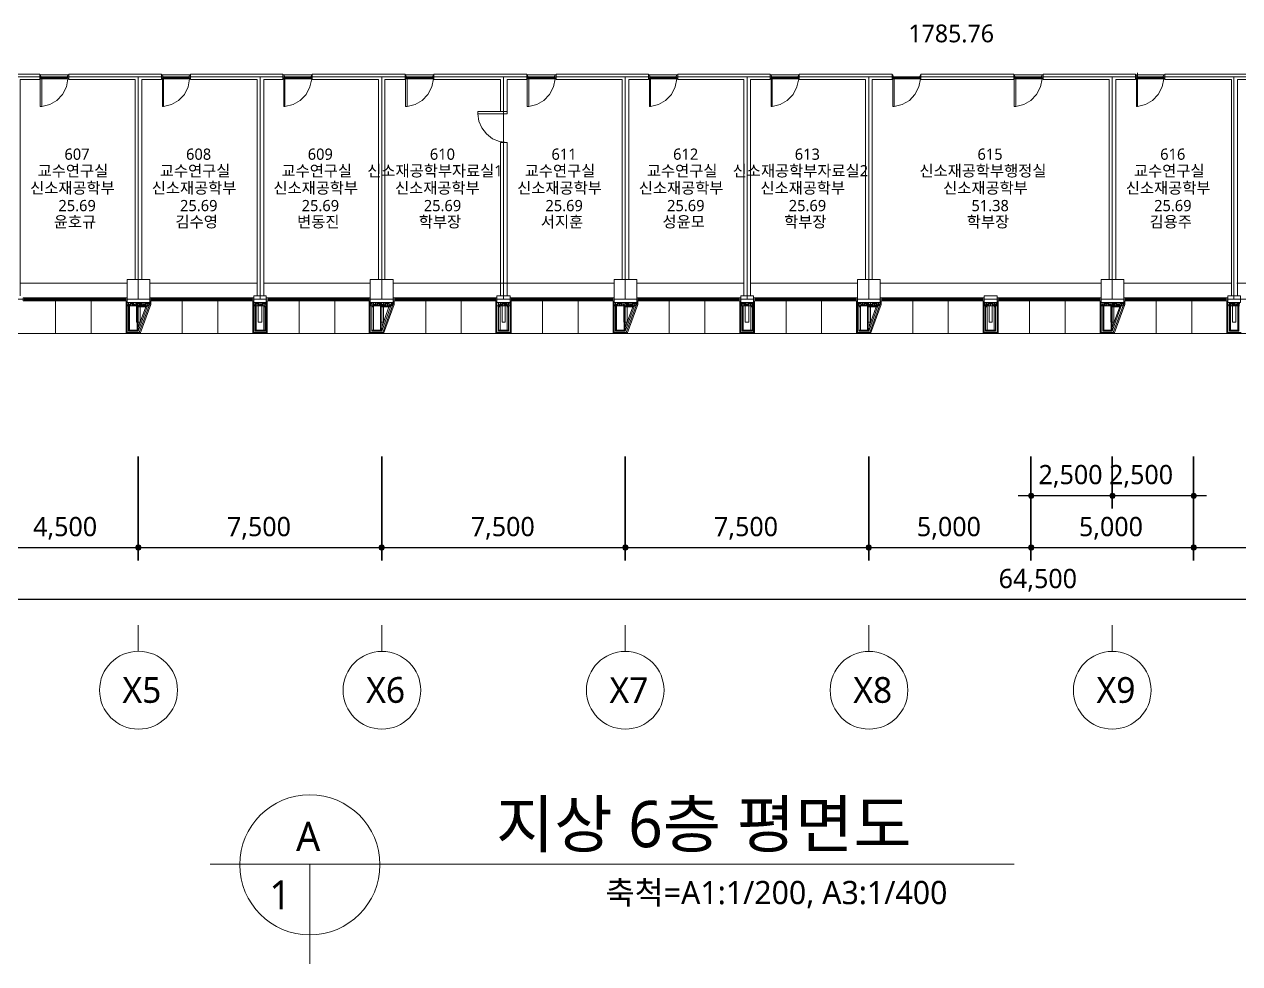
# Model space of a CAD drawing. Header units: millimetres. Extents: x -4005 to 126991, y -1911 to 106703.
# Drawn here: x 45690 to 83122, y -1 to 28946 of the extents above; entities that cross this region are included whole.
import ezdxf

# ---------------------------------------------------------------- set-up
doc = ezdxf.new("R2010")
doc.units = ezdxf.units.MM
for name, color, linetype in [('PDF_문자', 7, 'Continuous'), ('PDF_솔리드 채우기', 7, 'Continuous'), ('PDF_형상', 7, 'Continuous')]:
    doc.layers.add(name, color=color, linetype=linetype)
doc.styles.add('PDF 맑은 고딕', font='malgun.ttf')

msp = doc.modelspace()

# ---------------------------------------------------------------- linework, layer by layer
at = {"layer": 'PDF_솔리드 채우기', "transparency": 33554559}
for points in [[(76632, 14486), (76601, 14424), (76694, 14424)], [(76601, 14424), (76632, 14346), (76694, 14424)], [(76694, 14517), (76632, 14486), (76694, 14424)], [(76632, 14346), (76694, 14315), (76694, 14424)], [(76772, 14486), (76694, 14517), (76694, 14424)], [(76803, 14424), (76772, 14486), (76694, 14424)], [(76694, 14315), (76772, 14346), (76694, 14424)], [(76772, 14346), (76803, 14424), (76694, 14424)], [(79135, 14486), (79104, 14424), (79197, 14424)], [(79135, 14486), (79104, 14424), (79197, 14424)], [(79104, 14424), (79135, 14346), (79197, 14424)], [(79104, 14424), (79135, 14346), (79197, 14424)], [(79197, 14517), (79135, 14486), (79197, 14424)], [(79197, 14517), (79135, 14486), (79197, 14424)], [(79135, 14346), (79197, 14315), (79197, 14424)], [(79135, 14346), (79197, 14315), (79197, 14424)], [(79275, 14486), (79197, 14517), (79197, 14424)], [(79275, 14486), (79197, 14517), (79197, 14424)], [(79306, 14424), (79275, 14486), (79197, 14424)], [(79306, 14424), (79275, 14486), (79197, 14424)], [(79197, 14315), (79275, 14346), (79197, 14424)], [(79275, 14346), (79306, 14424), (79197, 14424)], [(79197, 14315), (79275, 14346), (79197, 14424)], [(79275, 14346), (79306, 14424), (79197, 14424)], [(81637, 14486), (81606, 14424), (81700, 14424)], [(81606, 14424), (81637, 14346), (81700, 14424)], [(81700, 14517), (81637, 14486), (81700, 14424)], [(81637, 14346), (81700, 14315), (81700, 14424)], [(81777, 14486), (81700, 14517), (81700, 14424)], [(81808, 14424), (81777, 14486), (81700, 14424)], [(81700, 14315), (81777, 14346), (81700, 14424)], [(81777, 14346), (81808, 14424), (81700, 14424)], [(49134, 12901), (49102, 12823), (49196, 12823)], [(49134, 12901), (49102, 12823), (49196, 12823)], [(49102, 12823), (49134, 12745), (49196, 12823)], [(49102, 12823), (49134, 12745), (49196, 12823)], [(49196, 12916), (49134, 12901), (49196, 12823)], [(49196, 12916), (49134, 12901), (49196, 12823)], [(49134, 12745), (49196, 12730), (49196, 12823)], [(49134, 12745), (49196, 12730), (49196, 12823)], [(49273, 12901), (49196, 12916), (49196, 12823)], [(49273, 12901), (49196, 12916), (49196, 12823)], [(49305, 12823), (49273, 12901), (49196, 12823)], [(49305, 12823), (49273, 12901), (49196, 12823)], [(49196, 12730), (49273, 12745), (49196, 12823)], [(49273, 12745), (49305, 12823), (49196, 12823)], [(49196, 12730), (49273, 12745), (49196, 12823)], [(49273, 12745), (49305, 12823), (49196, 12823)], [(56626, 12901), (56595, 12823), (56704, 12823)], [(56626, 12901), (56595, 12823), (56704, 12823)], [(56595, 12823), (56626, 12745), (56704, 12823)], [(56595, 12823), (56626, 12745), (56704, 12823)], [(56704, 12916), (56626, 12901), (56704, 12823)], [(56704, 12916), (56626, 12901), (56704, 12823)], [(56626, 12745), (56704, 12730), (56704, 12823)], [(56626, 12745), (56704, 12730), (56704, 12823)], [(56766, 12901), (56704, 12916), (56704, 12823)], [(56766, 12901), (56704, 12916), (56704, 12823)], [(56797, 12823), (56766, 12901), (56704, 12823)], [(56797, 12823), (56766, 12901), (56704, 12823)], [(56704, 12730), (56766, 12745), (56704, 12823)], [(56766, 12745), (56797, 12823), (56704, 12823)], [(56704, 12730), (56766, 12745), (56704, 12823)], [(56766, 12745), (56797, 12823), (56704, 12823)], [(64134, 12901), (64103, 12823), (64196, 12823)], [(64134, 12901), (64103, 12823), (64196, 12823)], [(64103, 12823), (64134, 12745), (64196, 12823)], [(64103, 12823), (64134, 12745), (64196, 12823)], [(64196, 12916), (64134, 12901), (64196, 12823)], [(64196, 12916), (64134, 12901), (64196, 12823)], [(64134, 12745), (64196, 12730), (64196, 12823)], [(64134, 12745), (64196, 12730), (64196, 12823)], [(64274, 12901), (64196, 12916), (64196, 12823)], [(64274, 12901), (64196, 12916), (64196, 12823)], [(64305, 12823), (64274, 12901), (64196, 12823)], [(64305, 12823), (64274, 12901), (64196, 12823)], [(64196, 12730), (64274, 12745), (64196, 12823)], [(64274, 12745), (64305, 12823), (64196, 12823)], [(64196, 12730), (64274, 12745), (64196, 12823)], [(64274, 12745), (64305, 12823), (64196, 12823)], [(71627, 12901), (71596, 12823), (71704, 12823)], [(71627, 12901), (71596, 12823), (71704, 12823)], [(71596, 12823), (71627, 12745), (71704, 12823)], [(71596, 12823), (71627, 12745), (71704, 12823)], [(71704, 12916), (71627, 12901), (71704, 12823)], [(71704, 12916), (71627, 12901), (71704, 12823)], [(71627, 12745), (71704, 12730), (71704, 12823)], [(71627, 12745), (71704, 12730), (71704, 12823)], [(71767, 12901), (71704, 12916), (71704, 12823)], [(71767, 12901), (71704, 12916), (71704, 12823)], [(71798, 12823), (71767, 12901), (71704, 12823)], [(71798, 12823), (71767, 12901), (71704, 12823)], [(71704, 12730), (71767, 12745), (71704, 12823)], [(71767, 12745), (71798, 12823), (71704, 12823)], [(71704, 12730), (71767, 12745), (71704, 12823)], [(71767, 12745), (71798, 12823), (71704, 12823)], [(76632, 12901), (76601, 12823), (76694, 12823)], [(76632, 12901), (76601, 12823), (76694, 12823)], [(76601, 12823), (76632, 12745), (76694, 12823)], [(76601, 12823), (76632, 12745), (76694, 12823)], [(76694, 12916), (76632, 12901), (76694, 12823)], [(76694, 12916), (76632, 12901), (76694, 12823)], [(76632, 12745), (76694, 12730), (76694, 12823)], [(76632, 12745), (76694, 12730), (76694, 12823)], [(76772, 12901), (76694, 12916), (76694, 12823)], [(76772, 12901), (76694, 12916), (76694, 12823)], [(76803, 12823), (76772, 12901), (76694, 12823)], [(76803, 12823), (76772, 12901), (76694, 12823)], [(76694, 12730), (76772, 12745), (76694, 12823)], [(76772, 12745), (76803, 12823), (76694, 12823)], [(76694, 12730), (76772, 12745), (76694, 12823)], [(76772, 12745), (76803, 12823), (76694, 12823)], [(81637, 12901), (81606, 12823), (81700, 12823)], [(81637, 12901), (81606, 12823), (81700, 12823)], [(81606, 12823), (81637, 12745), (81700, 12823)], [(81606, 12823), (81637, 12745), (81700, 12823)], [(81700, 12916), (81637, 12901), (81700, 12823)], [(81700, 12916), (81637, 12901), (81700, 12823)], [(81637, 12745), (81700, 12730), (81700, 12823)], [(81637, 12745), (81700, 12730), (81700, 12823)], [(81777, 12901), (81700, 12916), (81700, 12823)], [(81777, 12901), (81700, 12916), (81700, 12823)], [(81808, 12823), (81777, 12901), (81700, 12823)], [(81808, 12823), (81777, 12901), (81700, 12823)], [(81700, 12730), (81777, 12745), (81700, 12823)], [(81777, 12745), (81808, 12823), (81700, 12823)], [(81700, 12730), (81777, 12745), (81700, 12823)], [(81777, 12745), (81808, 12823), (81700, 12823)]]:
    msp.add_solid(points, dxfattribs=at)
at = {"layer": 'PDF_형상', "lineweight": 5}
for points in [[(45558, 20580), (45558, 27248), (46164, 27248), (46164, 27404), (45558, 27404), (43304, 27404), (43304, 27248), (45356, 27248), (45356, 20580)], [(45449, 27326), (49196, 27326), (52958, 27326), (56704, 27326), (60450, 27326), (64196, 27326), (67958, 27326), (71704, 27326), (79197, 27326), (82943, 27326), (86705, 27326)], [(46164, 27279), (46164, 27264), (46180, 27264), (46180, 27295), (46196, 27295), (46196, 27342), (46180, 27388), (46164, 27388), (46164, 27373)], [(47066, 27279), (47066, 27264), (47035, 27264), (47035, 27295), (47019, 27295), (47019, 27342), (47035, 27388), (47066, 27388), (47066, 27373)], [(49102, 21077), (49102, 27248), (47066, 27248), (47066, 27404), (49911, 27404), (49911, 27248), (49305, 27248), (49305, 21077)], [(49911, 27279), (49911, 27264), (49942, 27264), (49942, 27295), (49957, 27295), (49957, 27342), (49942, 27388), (49911, 27388), (49911, 27373)], [(50812, 27279), (50812, 27264), (50781, 27264), (50781, 27295), (50766, 27295), (50766, 27342), (50781, 27388), (50812, 27388), (50812, 27373)], [(52864, 20580), (52864, 27248), (50812, 27248), (50812, 27404), (53657, 27404), (53657, 27248), (53066, 27248), (53066, 20580)], [(53657, 27279), (53657, 27264), (53688, 27264), (53688, 27295), (53704, 27295), (53704, 27342), (53688, 27388), (53657, 27388), (53657, 27373)], [(54559, 27279), (54559, 27264), (54543, 27264), (54543, 27295), (54528, 27295), (54528, 27342), (54543, 27388), (54559, 27388), (54559, 27373)], [(56797, 21077), (56797, 27248), (57419, 27248), (57419, 27404), (54559, 27404), (54559, 27248), (56595, 27248), (56595, 21077)], [(57419, 27279), (57419, 27264), (57434, 27264), (57434, 27295), (57450, 27295), (57450, 27342), (57434, 27388), (57419, 27388), (57419, 27373)], [(58305, 27279), (58305, 27264), (58289, 27264), (58289, 27295), (58274, 27295), (58274, 27342), (58289, 27388), (58305, 27388), (58305, 27373)], [(61165, 27279), (61165, 27264), (61181, 27264), (61181, 27295), (61196, 27295), (61196, 27342), (61181, 27388), (61165, 27388), (61165, 27373)], [(62067, 27279), (62067, 27264), (62036, 27264), (62036, 27295), (62020, 27295), (62020, 27342), (62036, 27388), (62067, 27388), (62067, 27373)], [(64103, 21077), (64103, 27248), (62067, 27248), (62067, 27404), (64911, 27404), (64911, 27248), (64305, 27248), (64305, 21077)], [(64911, 27279), (64911, 27264), (64942, 27264), (64942, 27295), (64958, 27295), (64958, 27342), (64942, 27388), (64911, 27388), (64911, 27373)], [(65813, 27279), (65813, 27264), (65782, 27264), (65782, 27295), (65766, 27295), (65766, 27342), (65782, 27388), (65813, 27388), (65813, 27373)], [(68051, 20580), (68051, 27248), (68658, 27248), (68658, 27404), (68067, 27404), (65813, 27404), (65813, 27248), (67849, 27248), (67849, 20580)], [(68658, 27279), (68658, 27264), (68689, 27264), (68689, 27295), (68704, 27295), (68704, 27342), (68689, 27388), (68658, 27388), (68658, 27373)], [(69559, 27279), (69559, 27264), (69544, 27264), (69544, 27295), (69528, 27295), (69528, 27342), (69544, 27388), (69559, 27388), (69559, 27373)], [(71596, 21077), (71596, 27248), (69559, 27248), (69559, 27404), (72419, 27404), (72419, 27248), (71798, 27248), (71798, 21077)], [(72419, 27279), (72419, 27264), (72435, 27264), (72435, 27295), (72451, 27295), (72451, 27342), (72435, 27388), (72419, 27388), (72419, 27373)], [(73305, 27279), (73305, 27264), (73290, 27264), (73290, 27295), (73274, 27295), (73274, 27342), (73290, 27388), (73305, 27388), (73305, 27373)], [(76166, 27279), (76166, 27264), (76181, 27264), (76181, 27295), (76197, 27295), (76197, 27342), (76181, 27388), (76166, 27388), (76166, 27373)], [(77067, 27279), (77067, 27264), (77036, 27264), (77036, 27295), (77021, 27295), (77021, 27342), (77036, 27388), (77067, 27388), (77067, 27373)], [(79306, 21077), (79306, 27248), (79912, 27248), (79912, 27404), (77067, 27404), (77067, 27248), (79104, 27248), (79104, 21077)], [(79912, 27279), (79912, 27264), (79943, 27264), (79943, 27295), (79959, 27295), (79959, 27342), (79943, 27388), (79912, 27388), (79912, 27373)], [(79974, 27264), (79974, 27450)], [(80814, 27279), (80814, 27264), (80782, 27264), (80782, 27295), (80767, 27295), (80767, 27342), (80782, 27388), (80814, 27388), (80814, 27373)], [(82865, 20580), (82865, 27248), (80814, 27248), (80814, 27404), (83658, 27404), (83658, 27248), (83052, 27248), (83052, 20580)], [(47004, 27295), (46196, 27295)], [(46211, 27264), (47019, 27264)], [(46227, 26409), (46475, 26471), (46693, 26595), (46864, 26782), (46988, 27015), (47035, 27264)], [(50766, 27295), (49942, 27295)], [(49957, 27264), (50781, 27264), (50735, 27015), (50626, 26782), (50439, 26595), (50222, 26471), (49973, 26409)], [(54512, 27295), (53688, 27295)], [(53719, 27264), (54528, 27264)], [(53719, 26409), (53968, 26471), (54186, 26595), (54372, 26782), (54481, 27015), (54543, 27264)], [(58258, 27295), (57434, 27295)], [(57465, 27264), (58274, 27264)], [(57481, 26409), (57730, 26471), (57947, 26595), (58118, 26782), (58243, 27015), (58289, 27264)], [(62004, 27295), (61196, 27295)], [(61212, 27264), (62020, 27264)], [(61227, 26409), (61476, 26471), (61694, 26595), (61865, 26782), (61989, 27015), (62036, 27264)], [(65766, 27295), (64942, 27295)], [(64958, 27264), (65782, 27264), (65735, 27015), (65626, 26782), (65440, 26595), (65222, 26471), (64974, 26409)], [(69513, 27295), (68689, 27295)], [(68720, 27264), (69528, 27264)], [(68720, 26409), (68969, 26471), (69186, 26595), (69373, 26782), (69481, 27015), (69544, 27264)], [(73259, 27295), (72435, 27295)], [(72466, 27264), (73274, 27264)], [(72482, 26409), (72730, 26471), (72948, 26595), (73119, 26782), (73243, 27015), (73290, 27264)], [(77005, 27295), (76197, 27295)], [(76212, 27264), (77021, 27264)], [(76228, 26409), (76477, 26471), (76694, 26595), (76865, 26782), (76990, 27015), (77036, 27264)], [(80767, 27295), (79943, 27295)], [(79959, 27264), (80782, 27264), (80736, 27015), (80611, 26782), (80440, 26595), (80223, 26471), (79974, 26409)], [(59657, 26191), (59688, 25958), (59782, 25756), (59922, 25570), (60108, 25414), (60326, 25336), (60559, 25305)], [(60559, 20580), (60559, 25305), (60357, 25305), (60357, 20580)], [(45558, 20968), (48854, 20968)], [(49553, 20968), (52864, 20968)], [(53066, 20968), (56346, 20968)], [(57046, 20968), (63854, 20968)], [(67849, 20968), (64554, 20968)], [(71347, 20968), (68051, 20968)], [(78855, 20968), (72046, 20968)], [(82850, 20968), (79554, 20968)], [(86347, 20968), (83036, 20968)], [(86705, 20471), (82943, 20471), (79197, 20471), (71704, 20471), (67958, 20471), (64196, 20471), (60450, 20471), (56704, 20471), (52958, 20471), (49196, 20471), (45449, 20471)], [(45652, 20518), (48854, 20518)], [(45652, 20424), (48854, 20424)], [(45698, 20486), (48807, 20486)], [(45698, 20455), (48807, 20455)], [(46646, 20424), (46646, 19414)], [(47750, 20424), (47750, 19414)], [(49444, 20269), (49429, 20284), (49429, 20300), (49444, 20347), (49444, 20362), (49429, 20378), (49413, 20378), (49413, 20362), (49413, 20347), (49413, 20300), (49413, 20284), (49398, 20269), (49382, 20284), (49382, 20300), (49398, 20347), (49398, 20362), (49382, 20378), (49367, 20378), (49351, 20362), (49351, 20347), (49351, 20362), (49336, 20378), (49320, 20378), (49305, 20362), (49305, 20347), (49320, 20300), (49320, 20284), (49305, 20269), (49289, 20284), (49289, 20300), (49289, 20347), (49289, 20362), (49289, 20378), (49273, 20378), (49258, 20362), (49258, 20347), (49273, 20300), (49273, 20284), (49258, 20269), (49242, 20284), (49227, 20300), (49211, 20284), (49196, 20269), (49180, 20284), (49180, 20300), (49196, 20347), (49196, 20362), (49180, 20378), (49165, 20378), (49165, 20362), (49165, 20347), (49165, 20300), (49165, 20284), (49149, 20269), (49134, 20284), (49134, 20300), (49149, 20347), (49149, 20362), (49134, 20378), (49118, 20378), (49102, 20362), (49102, 20347), (49118, 20300), (49118, 20284), (49102, 20269), (49087, 20284), (49087, 20300), (49102, 20347), (49102, 20362), (49087, 20378), (49071, 20378), (49056, 20362), (49056, 20347), (49071, 20300), (49071, 20284), (49056, 20269), (49040, 20284), (49040, 20300), (49040, 20347), (49040, 20362), (49040, 20378), (49025, 20378), (49009, 20362), (49009, 20347), (49025, 20300), (49025, 20284), (48994, 20269), (48978, 20284), (48978, 20300), (48994, 20347), (48994, 20362), (48978, 20378), (48963, 20378), (48963, 20362), (48963, 20347), (48963, 20300), (48963, 20284), (48947, 20269), (48931, 20284), (48931, 20300), (48947, 20347), (48947, 20362), (48931, 20378), (48916, 20378), (48900, 20362), (48900, 20347), (48916, 20300), (48916, 20284), (48900, 20269), (48885, 20284), (48885, 20300), (48900, 20347), (48900, 20362), (48885, 20378), (48869, 20378), (48854, 20362), (48854, 20347), (48869, 20300), (48869, 20284), (48854, 20269), (49538, 20269)], [(48900, 19523), (48900, 20238), (48931, 20269)], [(49429, 20238), (49165, 19523), (48931, 19523), (48931, 20238)], [(49258, 19771), (49258, 20378), (49258, 19771), (49149, 19771), (49149, 20378), (49149, 19771)], [(49429, 20269), (49475, 20238), (49196, 19492), (49165, 19523), (49165, 20269), (49196, 20238), (49444, 20238)], [(49538, 20284), (49538, 20300), (49538, 20347), (49538, 20362), (49538, 20378), (49522, 20378), (49507, 20362), (49507, 20347), (49522, 20300), (49522, 20284), (49507, 20269), (49491, 20284), (49475, 20300), (49475, 20284), (49444, 20269), (49196, 20269), (49196, 19523)], [(49553, 20518), (52755, 20518)], [(49553, 20424), (52755, 20424)], [(49584, 20315), (49553, 20331), (49584, 20331), (49584, 20409), (49553, 20409), (49553, 20331)], [(49600, 20486), (52709, 20486)], [(49600, 20455), (52709, 20455)], [(50548, 20424), (50548, 19414)], [(51652, 20424), (51652, 19414)], [(52755, 20269), (53144, 20269)], [(53128, 20284), (53113, 20269), (53097, 20269), (53082, 20284), (53082, 20300), (53097, 20347), (53097, 20362), (53082, 20378), (53066, 20362), (53066, 20347), (53082, 20300), (53082, 20284), (53066, 20269), (53051, 20269), (53035, 20284), (53035, 20300), (53051, 20347), (53051, 20362), (53035, 20378), (53020, 20362), (53020, 20347), (53020, 20300), (53020, 20284), (53020, 20269), (53004, 20269), (52989, 20284), (52989, 20300), (53004, 20347), (53004, 20362), (52989, 20378), (52958, 20362), (52958, 20347), (52942, 20362), (52926, 20378), (52911, 20362), (52911, 20347), (52926, 20300), (52926, 20284), (52911, 20269), (52895, 20269), (52895, 20284), (52880, 20300), (52895, 20347), (52895, 20362), (52880, 20378), (52864, 20362), (52864, 20347), (52880, 20300), (52880, 20284), (52864, 20269), (52849, 20269), (52833, 20284), (52833, 20300), (52849, 20347), (52849, 20362), (52833, 20378), (52818, 20362), (52818, 20347), (52818, 20300), (52818, 20284), (52818, 20269), (52802, 20269), (52787, 20284), (52787, 20300), (52802, 20347), (52802, 20362), (52787, 20378)], [(52833, 20238), (52833, 20269), (52802, 20269), (52802, 20238), (52833, 20238), (52833, 19523), (53066, 19523), (53066, 20238)], [(52802, 19523), (52802, 20238), (52833, 20269)], [(52895, 20378), (52895, 19771), (53004, 19771), (53004, 20378)], [(53113, 19523), (53113, 20238), (53066, 20269)], [(53128, 20315), (53113, 20347), (53113, 20362), (53128, 20378)], [(53144, 20518), (56346, 20518)], [(53144, 20424), (56346, 20424)], [(53206, 20486), (56300, 20486)], [(53206, 20455), (56300, 20455)], [(54154, 20424), (54154, 19414)], [(55258, 20424), (55258, 19414)], [(57030, 20284), (57030, 20300), (57046, 20347), (57046, 20362), (57030, 20378), (57015, 20378), (57015, 20362), (57015, 20347), (57015, 20300), (57015, 20284), (56999, 20269), (56984, 20284), (56984, 20300), (56999, 20347), (56999, 20362), (56984, 20378), (56968, 20378), (56952, 20362), (56952, 20347), (56968, 20300), (56968, 20284), (56952, 20269), (56937, 20284), (56937, 20300), (56952, 20347), (56937, 20362), (56937, 20378), (56921, 20378), (56906, 20362), (56906, 20347), (56921, 20300), (56921, 20284), (56906, 20269), (56890, 20284), (56875, 20300), (56875, 20284), (56844, 20269), (56828, 20284), (56828, 20300), (56844, 20347), (56844, 20362), (56828, 20378), (56813, 20378), (56813, 20362), (56813, 20347), (56813, 20300), (56813, 20284), (56797, 20269), (56781, 20284), (56781, 20300), (56797, 20347), (56797, 20362), (56781, 20378), (56766, 20378), (56750, 20362), (56750, 20347), (56766, 20300), (56766, 20284), (56750, 20269), (56735, 20284), (56735, 20300), (56750, 20347), (56750, 20362), (56735, 20378), (56719, 20378), (56704, 20362), (56704, 20347), (56719, 20300), (56719, 20284), (56704, 20269), (56688, 20284), (56688, 20300), (56688, 20347), (56688, 20362), (56688, 20378), (56673, 20378), (56657, 20362), (56657, 20347), (56673, 20300), (56673, 20284), (56657, 20269), (56642, 20284), (56626, 20300), (56642, 20347), (56642, 20362), (56626, 20378), (56611, 20362), (56611, 20347), (56626, 20300), (56611, 20284), (56595, 20269), (56579, 20284), (56579, 20300), (56595, 20347), (56595, 20362), (56579, 20378), (56564, 20378), (56564, 20362), (56564, 20347), (56564, 20300), (56564, 20284), (56548, 20269), (56533, 20284), (56533, 20300), (56548, 20347), (56548, 20362), (56533, 20378), (56517, 20378), (56502, 20362), (56502, 20347), (56517, 20300), (56517, 20284), (56502, 20269), (56486, 20284), (56486, 20300), (56502, 20347), (56502, 20362), (56486, 20378), (56471, 20378), (56455, 20362), (56455, 20347), (56471, 20300), (56471, 20284), (56455, 20269), (56440, 20284), (56440, 20300), (56440, 20347), (56440, 20362), (56440, 20378), (56424, 20378), (56408, 20362), (56408, 20347), (56424, 20300), (56424, 20284), (56408, 20269), (56377, 20284), (56377, 20300), (56393, 20347), (56393, 20362), (56377, 20378), (56362, 20378), (56362, 20362), (56362, 20347), (56377, 20300), (56362, 20284), (56346, 20269), (57030, 20269)], [(56393, 19523), (56393, 20238), (56440, 20269)], [(56921, 20269), (56968, 20238), (56704, 19492), (56657, 19523), (56440, 19523), (56440, 20238)], [(56657, 19771), (56657, 20378), (56657, 19771), (56750, 19771)], [(56937, 20238), (56704, 20238), (56657, 20269), (56657, 19523)], [(56921, 20238), (56673, 19523)], [(56937, 20269), (56704, 20269), (56704, 19523)], [(56750, 19771), (56750, 20378), (56750, 19771)], [(57046, 20518), (60248, 20518)], [(57046, 20424), (60248, 20424)], [(57077, 20315), (57046, 20331), (57046, 20409), (57077, 20409), (57077, 20331), (57046, 20331)], [(57108, 20486), (60201, 20486)], [(57108, 20455), (60201, 20455)], [(58056, 20424), (58056, 19414)], [(59144, 20424), (59144, 19414)], [(60248, 20269), (60652, 20269)], [(60279, 20378), (60295, 20362), (60295, 20347), (60295, 20300), (60295, 20284), (60295, 20269), (60310, 20269), (60326, 20284), (60326, 20300), (60310, 20347), (60310, 20362), (60326, 20378), (60341, 20362), (60357, 20347), (60341, 20300), (60341, 20284), (60341, 20269), (60357, 20269), (60372, 20284), (60372, 20300), (60357, 20347), (60372, 20362), (60388, 20378), (60403, 20362), (60403, 20347), (60388, 20300), (60388, 20284), (60403, 20269), (60419, 20269), (60419, 20284), (60419, 20300), (60419, 20347), (60419, 20362), (60434, 20378), (60450, 20362), (60450, 20347), (60434, 20300), (60434, 20284), (60450, 20269), (60466, 20269), (60481, 20284), (60481, 20300), (60466, 20347), (60466, 20362), (60481, 20378), (60497, 20362), (60497, 20347), (60481, 20300), (60481, 20284), (60497, 20269), (60512, 20269), (60528, 20284), (60528, 20300), (60512, 20347), (60512, 20362), (60528, 20378), (60543, 20362), (60543, 20347), (60543, 20300), (60543, 20284), (60543, 20269), (60559, 20269), (60574, 20284), (60574, 20300), (60559, 20347), (60559, 20362), (60574, 20378), (60590, 20362), (60605, 20347), (60590, 20300), (60590, 20284), (60590, 20269), (60605, 20269), (60621, 20284)], [(60295, 19523), (60295, 20238), (60341, 20238), (60341, 20269), (60295, 20269), (60295, 20238), (60341, 20269)], [(60559, 20238), (60559, 19523), (60341, 19523), (60341, 20238)], [(60403, 20378), (60403, 19771), (60497, 19771), (60497, 20378)], [(60605, 19523), (60605, 20238), (60559, 20269)], [(60621, 20315), (60605, 20347), (60621, 20362), (60637, 20378)], [(60652, 20518), (63854, 20518)], [(60652, 20424), (63854, 20424)], [(60699, 20486), (63808, 20486)], [(60699, 20455), (63808, 20455)], [(61647, 20424), (61647, 19414)], [(62751, 20424), (62751, 19414)], [(64538, 20269), (63854, 20269), (63870, 20284), (63870, 20300), (63854, 20347), (63854, 20362), (63870, 20378), (63885, 20378), (63901, 20362), (63901, 20347), (63885, 20300), (63885, 20284), (63901, 20269), (63932, 20269), (63932, 20238), (63901, 20238), (63932, 20269)], [(64165, 19492), (63932, 19492), (63901, 19492), (63901, 19523), (63901, 20238), (63901, 20269), (63916, 20284), (63916, 20300), (63901, 20347), (63901, 20362), (63916, 20378), (63932, 20378), (63948, 20362), (63948, 20347), (63932, 20300), (63932, 20284), (63948, 20269), (63963, 20284), (63963, 20300), (63963, 20347), (63963, 20362), (63963, 20378), (63979, 20378), (63994, 20362), (63994, 20347), (63979, 20300), (63979, 20284), (63994, 20269), (64010, 20284), (64025, 20300), (64041, 20284), (64056, 20269), (64072, 20284), (64072, 20300), (64056, 20347), (64056, 20362), (64072, 20378), (64087, 20378), (64087, 20362), (64087, 20347), (64087, 20300), (64087, 20284), (64103, 20269), (64119, 20284), (64119, 20300), (64103, 20347), (64103, 20362), (64119, 20378), (64134, 20378), (64150, 20362), (64150, 20347), (64134, 20300), (64134, 20284), (64150, 20269), (64165, 20284), (64165, 20300), (64150, 20347), (64165, 20362), (64165, 20378), (64181, 20378), (64196, 20362), (64196, 20347), (64181, 20300), (64181, 20284), (64196, 20269), (64445, 20269)], [(64429, 20238), (64165, 19523), (63932, 19523), (63932, 20238)], [(64150, 19771), (64150, 20378), (64150, 19771), (64258, 19771)], [(64445, 20238), (64196, 20238), (64165, 20269), (64165, 19523), (64196, 19492), (64476, 20238), (64429, 20269)], [(64538, 20284), (64538, 20300), (64538, 20347), (64538, 20362), (64538, 20378), (64523, 20378), (64507, 20362), (64507, 20347), (64523, 20300), (64523, 20284), (64507, 20269), (64492, 20284), (64476, 20300), (64461, 20284), (64445, 20269), (64429, 20284), (64429, 20300), (64445, 20347), (64445, 20362), (64429, 20378), (64414, 20378), (64414, 20362), (64414, 20347), (64414, 20300), (64414, 20284), (64398, 20269), (64383, 20284), (64383, 20300), (64398, 20347), (64398, 20362), (64383, 20378), (64367, 20378), (64352, 20362), (64352, 20347), (64352, 20362), (64336, 20378), (64321, 20378), (64305, 20362), (64305, 20347), (64321, 20300), (64321, 20284), (64305, 20269), (64290, 20284), (64290, 20300), (64290, 20347), (64290, 20362), (64290, 20378), (64274, 20378), (64258, 20362), (64258, 20347), (64274, 20300), (64274, 20284), (64258, 20269), (64227, 20284), (64227, 20300), (64212, 20284), (64196, 20269), (64196, 19523)], [(64258, 20378), (64258, 19771), (64258, 20378)], [(64554, 20518), (67756, 20518)], [(64554, 20424), (67756, 20424)], [(64554, 20331), (64554, 20409), (64585, 20409), (64585, 20331), (64554, 20331), (64585, 20315)], [(64600, 20486), (67694, 20486)], [(64600, 20455), (67694, 20455)], [(65549, 20424), (65549, 19414)], [(66652, 20424), (66652, 19414)], [(67896, 20378), (67880, 20362), (67880, 20347), (67896, 20300), (67896, 20284), (67880, 20269), (67865, 20269), (67865, 20284), (67865, 20300), (67865, 20347), (67865, 20362), (67849, 20378), (67834, 20362), (67834, 20347), (67849, 20300), (67849, 20284), (67834, 20269), (67818, 20269), (67803, 20284), (67803, 20300), (67818, 20347), (67818, 20362), (67803, 20378), (67787, 20362), (67787, 20347), (67787, 20300), (67787, 20284), (67787, 20269), (67772, 20269), (67756, 20284), (67756, 20300), (67772, 20347), (67772, 20362), (67756, 20378), (67756, 20580), (68145, 20580), (68145, 20378), (67756, 20378)], [(67756, 20269), (68145, 20269)], [(67803, 19523), (67803, 20238), (67834, 20269)], [(68067, 20238), (68067, 19523), (67834, 19523), (67834, 20238)], [(68145, 20378), (68129, 20362), (68129, 20347), (68145, 20300), (68145, 20284), (68129, 20269), (68114, 20269), (68114, 20284), (68114, 20300), (68114, 20347), (68114, 20362), (68098, 20378), (68082, 20362), (68082, 20347), (68098, 20300), (68098, 20284), (68082, 20269), (68067, 20269), (68051, 20284), (68051, 20300), (68067, 20347), (68067, 20362), (68051, 20378), (68036, 20362), (68036, 20347), (68051, 20300), (68051, 20284), (68036, 20269), (68020, 20269), (68005, 20284), (68005, 20300), (68020, 20347), (68020, 20362), (68005, 20378), (67989, 20362), (67989, 20347), (67989, 20300), (67989, 20284), (67989, 20269), (67974, 20269), (67958, 20284), (67958, 20300), (67974, 20347), (67974, 20362), (67958, 20378), (67927, 20362), (67927, 20347), (67911, 20300), (67911, 20284), (67911, 20269), (67927, 20269), (67943, 20284), (67943, 20300), (67927, 20347), (67911, 20362), (67896, 20378), (67896, 19771), (68005, 19771), (68005, 20378)], [(68114, 19523), (68114, 20238), (68067, 20269)], [(68145, 20518), (71347, 20518)], [(68145, 20424), (71347, 20424)], [(68207, 20486), (71300, 20486)], [(68207, 20455), (71300, 20455)], [(69155, 20424), (69155, 19414)], [(70243, 20424), (70243, 19414)], [(72031, 20284), (72031, 20300), (72046, 20347), (72046, 20362), (72031, 20378), (72015, 20378), (72015, 20362), (72000, 20347), (72015, 20300), (72015, 20284), (72000, 20269), (71984, 20284), (71984, 20300), (72000, 20347), (72000, 20362), (71984, 20378), (71969, 20378), (71953, 20362), (71953, 20347), (71969, 20300), (71969, 20284), (71953, 20269), (71938, 20284), (71938, 20300), (71938, 20347), (71938, 20362), (71938, 20378), (71922, 20378), (71906, 20362), (71906, 20347), (71922, 20300), (71922, 20284), (71906, 20269), (71891, 20284), (71875, 20300), (71860, 20284), (71844, 20269), (71829, 20284), (71829, 20300), (71844, 20347), (71844, 20362), (71829, 20378), (71813, 20378), (71813, 20362), (71813, 20347), (71813, 20300), (71813, 20284), (71798, 20269), (71782, 20284), (71782, 20300), (71798, 20347), (71798, 20362), (71782, 20378), (71767, 20378), (71751, 20362), (71751, 20347), (71767, 20300), (71767, 20284), (71751, 20269), (71735, 20284), (71735, 20300), (71751, 20347), (71751, 20362), (71735, 20378), (71720, 20378), (71704, 20362), (71704, 20347), (71720, 20300), (71720, 20284), (71704, 20269), (71689, 20284), (71689, 20300), (71689, 20347), (71689, 20362), (71689, 20378), (71673, 20378), (71658, 20362), (71658, 20347), (71673, 20300), (71673, 20284), (71658, 20269), (71627, 20284), (71627, 20300), (71611, 20284), (71596, 20269), (71580, 20284), (71580, 20300), (71596, 20347), (71596, 20362), (71580, 20378), (71564, 20378), (71564, 20362), (71564, 20347), (71564, 20300), (71564, 20284), (71549, 20269), (71533, 20284), (71533, 20300), (71549, 20347), (71549, 20362), (71533, 20378), (71518, 20378), (71502, 20362), (71502, 20347), (71518, 20300), (71518, 20284), (71502, 20269), (71487, 20284), (71487, 20300), (71502, 20347), (71487, 20362), (71487, 20378), (71471, 20378), (71456, 20362), (71456, 20347), (71471, 20300), (71471, 20284), (71456, 20269), (71440, 20284), (71425, 20300), (71425, 20284), (71393, 20269), (71378, 20284), (71378, 20300), (71393, 20347), (71393, 20362), (71378, 20378), (71362, 20378), (71362, 20362), (71362, 20347), (71362, 20300), (71362, 20284), (71347, 20269), (72031, 20269)], [(71440, 19523), (71393, 19492), (71393, 19523), (71393, 20238), (71440, 20269)], [(71922, 20269), (71969, 20238), (71704, 19492), (71658, 19523), (71440, 19523), (71440, 20238)], [(71658, 20378), (71658, 19771), (71751, 19771), (71751, 20378)], [(71938, 20238), (71704, 20238), (71658, 20269), (71658, 19523)], [(71922, 20238), (71673, 19523)], [(71938, 20269), (71704, 20269), (71704, 19523)], [(72046, 20518), (75249, 20518)], [(72046, 20424), (75249, 20424)], [(72077, 20315), (72046, 20331)], [(72109, 20486), (75202, 20486)], [(72109, 20455), (75202, 20455)], [(73057, 20424), (73057, 19414)], [(74145, 20424), (74145, 19414)], [(75653, 20378), (75637, 20362), (75637, 20347), (75637, 20300), (75637, 20284), (75637, 20269), (75622, 20269), (75606, 20284), (75606, 20300), (75622, 20347), (75622, 20362), (75606, 20378), (75591, 20362), (75575, 20347), (75575, 20362), (75544, 20378), (75528, 20362), (75528, 20347), (75544, 20300), (75544, 20284), (75528, 20269), (75513, 20269), (75513, 20284), (75513, 20300), (75513, 20347), (75513, 20362), (75497, 20378), (75482, 20362), (75482, 20347), (75497, 20300), (75497, 20284), (75482, 20269), (75466, 20269), (75451, 20284), (75451, 20300), (75466, 20347), (75466, 20362), (75451, 20378), (75435, 20362), (75435, 20347), (75451, 20300), (75451, 20284), (75435, 20269), (75420, 20269), (75404, 20284), (75404, 20300), (75420, 20347), (75420, 20362), (75404, 20378), (75388, 20362), (75388, 20347), (75388, 20300), (75388, 20284), (75388, 20269), (75373, 20269), (75357, 20284), (75357, 20300), (75373, 20347), (75373, 20362), (75357, 20378), (75342, 20362), (75326, 20347), (75311, 20362), (75295, 20378), (75280, 20362), (75280, 20347), (75295, 20300), (75295, 20284), (75280, 20269), (75264, 20269), (75264, 20284), (75264, 20300), (75264, 20347), (75264, 20362), (75249, 20378)], [(75249, 20269), (75653, 20269)], [(75295, 19523), (75295, 20238), (75342, 20269)], [(75295, 19492), (75342, 19523), (75342, 20238)], [(75342, 19523), (75559, 19523), (75559, 20238)], [(75497, 20378), (75497, 19771), (75404, 19771), (75404, 20378)], [(75606, 19523), (75606, 20238), (75559, 20269)], [(75653, 20518), (78855, 20518)], [(75653, 20424), (78855, 20424)], [(75699, 20486), (78808, 20486)], [(75699, 20455), (78808, 20455)], [(76648, 20424), (76648, 19414)], [(77751, 20424), (77751, 19414)], [(79523, 20269), (78855, 20269), (78870, 20284), (78870, 20300), (78855, 20347), (78855, 20362), (78870, 20378), (78886, 20378), (78902, 20362), (78902, 20347), (78902, 20362), (78917, 20378), (78933, 20378), (78948, 20362), (78948, 20347), (78933, 20300), (78933, 20284), (78948, 20269), (78964, 20284), (78964, 20300), (78964, 20347), (78964, 20362), (78964, 20378), (78979, 20378), (78995, 20362), (78995, 20347), (78979, 20300), (78979, 20284), (78995, 20269), (79010, 20284), (79026, 20300), (79010, 20347), (79010, 20362), (79026, 20378), (79041, 20362), (79041, 20347), (79026, 20300), (79041, 20284), (79057, 20269), (79073, 20284), (79073, 20300), (79057, 20347), (79057, 20362), (79073, 20378), (79088, 20378), (79088, 20362), (79088, 20347), (79088, 20300), (79088, 20284), (79104, 20269), (79119, 20284), (79119, 20300), (79104, 20347), (79104, 20362), (79119, 20378), (79135, 20378), (79150, 20362), (79150, 20347), (79150, 20362), (79166, 20378), (79181, 20378), (79197, 20362), (79197, 20347), (79181, 20300), (79181, 20284), (79197, 20269), (79212, 20284), (79212, 20300), (79212, 20347), (79212, 20362), (79212, 20378), (79228, 20378), (79244, 20362), (79244, 20347), (79228, 20300), (79228, 20284), (79244, 20269), (79275, 20284), (79275, 20300), (79259, 20347), (79259, 20362), (79275, 20378), (79290, 20378), (79290, 20362), (79290, 20347), (79275, 20300), (79290, 20284), (79306, 20269), (79321, 20284), (79321, 20300), (79306, 20347), (79306, 20362), (79321, 20378), (79337, 20378), (79337, 20362), (79337, 20347), (79337, 20300), (79337, 20284), (79352, 20269), (79368, 20284), (79368, 20300), (79352, 20347), (79352, 20362), (79368, 20378), (79383, 20378), (79399, 20362), (79399, 20347), (79383, 20300), (79383, 20284), (79399, 20269), (79415, 20284), (79415, 20300), (79415, 20347), (79415, 20362), (79415, 20378), (79430, 20378), (79446, 20362), (79446, 20347), (79430, 20300), (79430, 20284), (79446, 20269)], [(78902, 19523), (78902, 20238), (78933, 20269)], [(78933, 20238), (78933, 19523), (79166, 19523), (79197, 19492), (79461, 20238), (79430, 20269)], [(79244, 20378), (79244, 19771), (79150, 19771), (79150, 20378)], [(79446, 20238), (79197, 20238), (79166, 20269), (79166, 19523), (79430, 20238)], [(79539, 20284), (79539, 20300), (79539, 20347), (79539, 20362), (79539, 20378), (79523, 20378), (79508, 20362), (79508, 20347), (79523, 20300), (79523, 20284), (79508, 20269), (79477, 20284), (79477, 20300), (79461, 20347), (79461, 20362), (79461, 20378), (79477, 20378), (79492, 20362), (79492, 20347), (79477, 20300), (79461, 20284), (79446, 20269), (79197, 20269), (79197, 19523)], [(79554, 20518), (82757, 20518)], [(79554, 20424), (82757, 20424)], [(79586, 20315), (79554, 20331)], [(79601, 20486), (82694, 20486)], [(79601, 20455), (82694, 20455)], [(80549, 20424), (80549, 19414)], [(81653, 20424), (81653, 19414)], [(83114, 20284), (83114, 20269), (83099, 20269), (83083, 20284), (83083, 20300), (83099, 20347), (83099, 20362), (83083, 20378), (83068, 20362), (83068, 20347), (83068, 20300), (83068, 20284), (83068, 20269), (83052, 20269), (83036, 20284), (83036, 20300), (83052, 20347), (83052, 20362), (83036, 20378), (83021, 20362), (83005, 20347), (82990, 20362), (82974, 20378), (82959, 20362), (82959, 20347), (82974, 20300), (82974, 20284), (82959, 20269), (82943, 20269), (82943, 20284), (82943, 20300), (82943, 20347), (82943, 20362), (82928, 20378), (82912, 20362), (82912, 20347), (82928, 20300), (82928, 20284), (82912, 20269), (82897, 20269), (82881, 20284), (82881, 20300), (82897, 20347), (82897, 20362), (82881, 20378), (82865, 20362), (82865, 20347), (82881, 20300), (82881, 20284), (82865, 20269), (82850, 20269), (82834, 20284), (82834, 20300), (82850, 20347), (82850, 20362), (82834, 20378), (82819, 20362), (82819, 20347), (82819, 20300), (82819, 20284), (82819, 20269), (82803, 20269), (82788, 20284), (82788, 20300), (82803, 20347), (82803, 20362), (82788, 20378)], [(82788, 20269), (83114, 20269)], [(82803, 19523), (82803, 20238), (82834, 20269)], [(83068, 20238), (83068, 19523), (82834, 19523), (82834, 20238)], [(83005, 20378), (83005, 19771), (82897, 19771), (82897, 20378)], [(83099, 19523), (83099, 20238), (83068, 20269)], [(83114, 20315), (83114, 20347), (83114, 20362), (83130, 20378)], [(48900, 19492), (48931, 19523)], [(49165, 19492), (48931, 19492)], [(52802, 19492), (52833, 19523)], [(52833, 19492), (53066, 19492)], [(53113, 19492), (53066, 19523)], [(56393, 19492), (56440, 19523)], [(56657, 19492), (56440, 19492)], [(60295, 19492), (60341, 19523)], [(60605, 19492), (60559, 19492), (60341, 19492)], [(60559, 19492), (60559, 19523)], [(63932, 19492), (63932, 19523), (63901, 19523)], [(63901, 19492), (63932, 19523)], [(67803, 19492), (67834, 19523)], [(67834, 19492), (68067, 19492)], [(68114, 19492), (68067, 19523)], [(71393, 19492), (71440, 19492), (71440, 19523), (71393, 19523)], [(71658, 19492), (71440, 19492)], [(75342, 19492), (75559, 19492)], [(75606, 19492), (75559, 19523)], [(78902, 19492), (78933, 19523)], [(79166, 19492), (78933, 19492)], [(82803, 19492), (82834, 19523)], [(82834, 19492), (83068, 19492)], [(83099, 19492), (83068, 19523)], [(49196, 9621), (49196, 10429)], [(56704, 9621), (56704, 10429)], [(64196, 9621), (64196, 10429)], [(71704, 9621), (71704, 10429)], [(79197, 9621), (79197, 10429)], [(51419, 3061), (76181, 3061)], [(54481, 3061), (54481, -1)]]:
    msp.add_lwpolyline(points, dxfattribs=at)
for points in [[(45449, 27326), (45449, 20471), (49196, 20471), (49196, 27326)], [(46164, 27264), (47066, 27264), (47066, 27388), (46164, 27388)], [(49196, 27326), (49196, 20471), (52958, 20471), (52958, 27326)], [(49911, 27264), (50812, 27264), (50812, 27388), (49911, 27388)], [(52958, 27326), (52958, 20471), (56704, 20471), (56704, 27326)], [(53657, 27264), (54559, 27264), (54559, 27388), (53657, 27388)], [(56704, 27326), (56704, 20471), (60450, 20471), (60450, 27326)], [(57419, 27264), (58305, 27264), (58305, 27388), (57419, 27388)], [(60559, 26254), (60559, 27248), (61165, 27248), (61165, 27404), (58305, 27404), (58305, 27248), (60357, 27248), (60357, 26254)], [(60450, 27326), (60450, 20471), (64196, 20471), (64196, 27326)], [(61165, 27264), (62067, 27264), (62067, 27388), (61165, 27388)], [(64196, 27326), (64196, 20471), (67958, 20471), (67958, 27326)], [(64911, 27264), (65813, 27264), (65813, 27388), (64911, 27388)], [(67958, 27326), (67958, 20471), (71704, 20471), (71704, 27326)], [(68658, 27264), (69559, 27264), (69559, 27388), (68658, 27388)], [(79197, 27326), (79197, 25352), (79197, 20471), (82943, 20471), (82943, 27326), (79197, 27326), (71704, 27326), (71704, 20471), (79197, 20471), (79197, 25352)], [(73305, 27248), (76166, 27248), (76166, 27404), (73305, 27404)], [(76166, 27264), (77067, 27264), (77067, 27388), (76166, 27388)], [(79912, 27264), (80814, 27264), (80814, 27388), (79912, 27388)], [(82943, 27326), (82943, 20471), (86705, 20471), (86705, 27326)], [(46180, 27264), (46180, 26409), (46227, 26409), (46227, 27264)], [(49942, 27264), (49942, 26409), (49973, 26409), (49973, 27264)], [(53688, 27264), (53688, 26409), (53719, 26409), (53719, 27264)], [(57434, 27264), (57434, 26409), (57481, 26409), (57481, 27264)], [(61181, 27264), (61181, 26409), (61227, 26409), (61227, 27264)], [(64942, 27264), (64942, 26409), (64974, 26409), (64974, 27264)], [(68689, 27264), (68689, 26409), (68720, 26409), (68720, 27264)], [(72435, 27264), (72435, 26409), (72482, 26409), (72482, 27264)], [(76181, 27264), (76181, 26409), (76228, 26409), (76228, 27264)], [(79943, 27264), (79943, 26409), (79974, 26409), (79974, 27264)], [(60559, 26254), (59657, 26254), (59657, 26191), (60559, 26191)], [(48854, 20378), (48854, 21077), (49553, 21077), (49553, 20378)], [(49553, 21077), (48854, 21077), (48854, 20378), (49553, 20378)], [(56346, 20378), (56346, 21077), (57046, 21077), (57046, 20378)], [(57046, 21077), (56346, 21077), (56346, 20378), (57046, 20378)], [(63854, 20378), (63854, 21077), (64554, 21077), (64554, 20378)], [(64554, 21077), (63854, 21077), (63854, 20378), (64554, 20378)], [(71347, 20378), (71347, 21077), (72046, 21077), (72046, 20378)], [(72046, 21077), (71347, 21077), (71347, 20378), (72046, 20378)], [(78855, 20378), (78855, 21077), (79554, 21077), (79554, 20378)], [(79554, 21077), (78855, 21077), (78855, 20378), (79554, 20378)], [(45652, 20518), (45698, 20518), (45698, 20424), (45652, 20424)], [(46196, 20518), (46258, 20518), (46258, 20424), (46196, 20424)], [(48247, 20518), (48294, 20518), (48294, 20424), (48247, 20424)], [(48807, 20518), (48854, 20518), (48854, 20424), (48807, 20424)], [(48854, 20409), (48854, 19445), (48823, 19414), (48823, 20409)], [(48900, 20269), (48900, 20238), (48931, 20238), (48931, 20269)], [(49196, 20269), (49196, 20238), (49165, 20238), (49165, 20269)], [(49227, 20300), (49242, 20347), (49242, 20362), (49227, 20378), (49211, 20378), (49211, 20362), (49211, 20347)], [(49584, 20315), (49553, 20331), (49227, 19445), (49258, 19414)], [(49367, 20300), (49367, 20284), (49351, 20269), (49336, 20284), (49336, 20300), (49351, 20347)], [(49475, 20269), (49475, 20238), (49429, 20238), (49429, 20269)], [(49491, 20347), (49491, 20362), (49491, 20378), (49475, 20378), (49460, 20362), (49460, 20347), (49475, 20300)], [(49553, 20518), (49600, 20518), (49600, 20424), (49553, 20424)], [(50097, 20518), (50144, 20518), (50144, 20424), (50097, 20424)], [(52149, 20518), (52196, 20518), (52196, 20424), (52149, 20424)], [(52709, 20518), (52755, 20518), (52755, 20424), (52709, 20424)], [(52755, 19445), (52724, 19414), (52724, 20409), (52755, 20409)], [(52755, 20580), (52755, 20378), (53144, 20378), (53144, 20580)], [(52958, 20347), (52942, 20300), (52942, 20284), (52942, 20269), (52958, 20269), (52973, 20284), (52973, 20300)], [(53113, 20269), (53113, 20238), (53066, 20238), (53066, 20269)], [(53144, 20518), (53206, 20518), (53206, 20424), (53144, 20424)], [(53144, 19445), (53175, 19414), (53175, 20409), (53144, 20409)], [(53704, 20518), (53750, 20518), (53750, 20424), (53704, 20424)], [(55756, 20518), (55802, 20518), (55802, 20424), (55756, 20424)], [(56300, 20518), (56346, 20518), (56346, 20424), (56300, 20424)], [(56346, 20409), (56346, 19445), (56315, 19414), (56315, 20409)], [(56393, 20269), (56393, 20238), (56440, 20238), (56440, 20269)], [(56704, 20269), (56704, 20238), (56657, 20238), (56657, 20269)], [(57077, 20315), (57046, 20331), (56735, 19445), (56750, 19414)], [(56875, 20300), (56890, 20347), (56890, 20362), (56890, 20378), (56875, 20378), (56859, 20362), (56859, 20347)], [(56968, 20269), (56968, 20238), (56921, 20238), (56921, 20269)], [(57046, 20518), (57108, 20518), (57108, 20424), (57046, 20424)], [(57605, 20518), (57652, 20518), (57652, 20424), (57605, 20424)], [(59657, 20518), (59704, 20518), (59704, 20424), (59657, 20424)], [(60201, 20518), (60248, 20518), (60248, 20424), (60201, 20424)], [(60248, 19445), (60217, 19414), (60217, 20409), (60248, 20409)], [(60248, 20378), (60248, 20580), (60652, 20580), (60652, 20378)], [(60605, 20269), (60605, 20238), (60559, 20238), (60559, 20269)], [(60652, 20518), (60699, 20518), (60699, 20424), (60652, 20424)], [(60652, 19445), (60683, 19414), (60683, 20409), (60652, 20409)], [(61196, 20518), (61258, 20518), (61258, 20424), (61196, 20424)], [(63248, 20518), (63295, 20518), (63295, 20424), (63248, 20424)], [(63808, 20518), (63854, 20518), (63854, 20424), (63808, 20424)], [(63854, 20409), (63854, 19445), (63823, 19414), (63823, 20409)], [(64025, 20300), (64041, 20347), (64041, 20362), (64041, 20378), (64025, 20378), (64010, 20362), (64010, 20347)], [(64165, 20238), (64165, 20269), (64196, 20269), (64196, 20238)], [(64227, 20300), (64243, 20347), (64243, 20362), (64227, 20378), (64212, 20378), (64212, 20362), (64212, 20347)], [(64585, 20315), (64554, 20331), (64227, 19445), (64258, 19414)], [(64352, 20347), (64367, 20300), (64367, 20284), (64352, 20269), (64336, 20284), (64336, 20300)], [(64476, 20269), (64476, 20238), (64429, 20238), (64429, 20269)], [(64476, 20300), (64492, 20347), (64492, 20362), (64476, 20378), (64461, 20362), (64461, 20347)], [(64554, 20518), (64600, 20518), (64600, 20424), (64554, 20424)], [(65098, 20518), (65145, 20518), (65145, 20424), (65098, 20424)], [(67150, 20518), (67196, 20518), (67196, 20424), (67150, 20424)], [(67694, 20518), (67756, 20518), (67756, 20424), (67694, 20424)], [(67756, 19445), (67725, 19414), (67725, 20409), (67756, 20409)], [(67803, 20269), (67803, 20238), (67834, 20238), (67834, 20269)], [(68114, 20269), (68114, 20238), (68067, 20238), (68067, 20269)], [(68145, 20518), (68207, 20518), (68207, 20424), (68145, 20424)], [(68145, 19445), (68176, 19414), (68176, 20409), (68145, 20409)], [(68704, 20518), (68751, 20518), (68751, 20424), (68704, 20424)], [(70756, 20518), (70803, 20518), (70803, 20424), (70756, 20424)], [(71300, 20518), (71347, 20518), (71347, 20424), (71300, 20424)], [(71347, 20409), (71347, 19445), (71316, 19414), (71316, 20409)], [(71393, 20269), (71393, 20238), (71440, 20238), (71440, 20269)], [(71425, 20300), (71440, 20347), (71440, 20362), (71440, 20378), (71425, 20378), (71409, 20362), (71409, 20347)], [(71627, 20300), (71642, 20347), (71642, 20362), (71627, 20378), (71611, 20378), (71611, 20362), (71611, 20347)], [(71704, 20269), (71704, 20238), (71658, 20238), (71658, 20269)], [(72077, 20315), (72046, 20331), (71735, 19445), (71751, 19414)], [(71875, 20300), (71891, 20347), (71891, 20362), (71891, 20378), (71875, 20378), (71860, 20362), (71860, 20347)], [(71969, 20269), (71969, 20238), (71922, 20238), (71922, 20269)], [(72046, 20518), (72109, 20518), (72109, 20424), (72046, 20424)], [(72046, 20331), (72046, 20409), (72077, 20409), (72077, 20331)], [(72606, 20518), (72653, 20518), (72653, 20424), (72606, 20424)], [(74658, 20518), (74705, 20518), (74705, 20424), (74658, 20424)], [(75202, 20518), (75249, 20518), (75249, 20424), (75202, 20424)], [(75249, 19445), (75217, 19414), (75217, 20409), (75249, 20409)], [(75249, 20378), (75249, 20580), (75653, 20580), (75653, 20378)], [(75295, 20269), (75295, 20238), (75342, 20238), (75342, 20269)], [(75326, 20347), (75311, 20300), (75311, 20284), (75311, 20269), (75326, 20269), (75342, 20284), (75342, 20300)], [(75575, 20347), (75559, 20300), (75559, 20284), (75575, 20269), (75591, 20269), (75591, 20284), (75591, 20300)], [(75606, 20269), (75606, 20238), (75559, 20238), (75559, 20269)], [(75653, 20518), (75699, 20518), (75699, 20424), (75653, 20424)], [(75653, 19445), (75684, 19414), (75684, 20409), (75653, 20409)], [(76197, 20518), (76243, 20518), (76243, 20424), (76197, 20424)], [(78249, 20518), (78295, 20518), (78295, 20424), (78249, 20424)], [(78808, 20518), (78855, 20518), (78855, 20424), (78808, 20424)], [(78855, 20409), (78855, 19445), (78824, 19414), (78824, 20409)], [(78917, 20300), (78902, 20347), (78886, 20300), (78886, 20284), (78902, 20269), (78917, 20284)], [(78902, 20269), (78902, 20238), (78933, 20238), (78933, 20269)], [(79150, 20347), (79135, 20300), (79135, 20284), (79150, 20269), (79166, 20284), (79166, 20300)], [(79197, 20269), (79197, 20238), (79166, 20238), (79166, 20269)], [(79586, 20315), (79554, 20331), (79228, 19445), (79259, 19414)], [(79461, 20269), (79461, 20238), (79430, 20238), (79430, 20269)], [(79554, 20518), (79601, 20518), (79601, 20424), (79554, 20424)], [(79586, 20331), (79586, 20409), (79554, 20409), (79554, 20331)], [(80098, 20518), (80145, 20518), (80145, 20424), (80098, 20424)], [(82150, 20518), (82197, 20518), (82197, 20424), (82150, 20424)], [(82694, 20518), (82757, 20518), (82757, 20424), (82694, 20424)], [(82757, 19445), (82726, 19414), (82726, 20409), (82757, 20409)], [(83145, 20580), (83145, 20378), (82757, 20378), (82757, 20580)], [(82803, 20269), (82803, 20238), (82834, 20238), (82834, 20269)], [(83005, 20347), (82990, 20300), (82990, 20284), (83005, 20269), (83021, 20269), (83021, 20284), (83021, 20300)], [(83099, 20269), (83099, 20238), (83068, 20238), (83068, 20269)], [(48900, 19523), (48900, 19492), (48931, 19492), (48931, 19523)], [(49196, 19523), (49196, 19492), (49165, 19492), (49165, 19523)], [(52802, 19523), (52802, 19492), (52833, 19492), (52833, 19523)], [(53113, 19523), (53113, 19492), (53066, 19492), (53066, 19523)], [(56393, 19523), (56393, 19492), (56440, 19492), (56440, 19523)], [(56704, 19523), (56704, 19492), (56657, 19492), (56657, 19523)], [(60295, 19523), (60295, 19492), (60341, 19492), (60341, 19523)], [(60605, 19523), (60605, 19492), (60559, 19523)], [(64196, 19523), (64196, 19492), (64165, 19492), (64165, 19523)], [(67803, 19523), (67803, 19492), (67834, 19492), (67834, 19523)], [(68114, 19523), (68114, 19492), (68067, 19492), (68067, 19523)], [(71704, 19523), (71704, 19492), (71658, 19492), (71658, 19523)], [(75295, 19523), (75295, 19492), (75342, 19492), (75342, 19523)], [(75606, 19523), (75606, 19492), (75559, 19492), (75559, 19523)], [(78902, 19523), (78902, 19492), (78933, 19492), (78933, 19523)], [(79197, 19523), (79197, 19492), (79166, 19492), (79166, 19523)], [(82803, 19523), (82803, 19492), (82834, 19492), (82834, 19523)], [(83099, 19523), (83099, 19492), (83068, 19492), (83068, 19523)], [(108856, 19445), (109835, 19445), (109867, 19414), (108825, 19414), (19583, 19414), (108825, 19414)], [(49227, 19445), (49242, 19414), (48823, 19414), (48854, 19445)], [(52755, 19445), (52724, 19414), (53175, 19414), (53144, 19445)], [(56735, 19445), (56750, 19414), (56331, 19414), (56362, 19445)], [(60248, 19445), (60232, 19414), (60683, 19414), (60652, 19445)], [(64227, 19445), (64243, 19414), (63823, 19414), (63854, 19445)], [(67756, 19445), (67725, 19414), (68176, 19414), (68145, 19445)], [(71720, 19445), (71751, 19414), (71331, 19414), (71347, 19445)], [(75249, 19445), (75217, 19414), (75684, 19414), (75653, 19445)], [(79228, 19445), (79244, 19414), (78824, 19414), (78855, 19445)], [(82757, 19445), (82726, 19414), (83176, 19414), (83145, 19445)]]:
    msp.add_lwpolyline(points, close=True, dxfattribs=at)
at = {"layer": 'PDF_형상', "lineweight": 25}
for points in [[(49193, 12423), (49193, 15625)], [(56701, 12423), (56701, 15625)], [(64193, 12423), (64193, 15625)], [(71701, 12423), (71701, 15625)], [(76690, 12423), (76690, 15625)], [(79193, 14024), (79193, 15625)], [(81696, 12423), (81696, 15625)]]:
    msp.add_lwpolyline(points, close=True, dxfattribs=at)
for points in [[(76690, 15625), (76690, 14024)], [(81696, 15625), (81696, 14024)], [(76302, 14428), (79597, 14428)], [(78804, 14428), (82100, 14428)], [(44297, 12827), (49597, 12827)], [(48804, 12827), (57105, 12827)], [(56297, 12827), (64597, 12827)], [(63804, 12827), (72105, 12827)], [(71297, 12827), (77095, 12827)], [(76302, 12827), (82100, 12827)], [(81291, 12827), (87089, 12827)], [(109597, 11226), (44297, 11226)]]:
    msp.add_lwpolyline(points, dxfattribs=at)
at = {"layer": 'PDF_형상', "lineweight": 5}
for centre, radius in [((49208, 8426), 1200), ((56705, 8424), 1196), ((64198, 8424), 1196), ((71706, 8424), 1196), ((79198, 8424), 1196), ((54483, 3047), 2159)]:
    msp.add_circle(centre, radius, dxfattribs=at)

# ---------------------------------------------------------------- texts
at = {"layer": 'PDF_문자', "attachment_point": 4, "style": 'PDF 맑은 고딕'}
for s, insert, char_height in [('1785.76', (72917, 28659), 547.5), ('607', (46926, 24941), 346.4), ('608', (50672, 24941), 346.4), ('609', (54419, 24941), 346.4), ('610', (58181, 24941), 346.4), ('611', (61927, 24941), 346.4), ('612', (65673, 24941), 346.4), ('613', (69419, 24941), 346.4), ('615', (75047, 24941), 346.4), ('616', (80674, 24941), 346.4), ('교수연구실', (46102, 24413), 346.4), ('교수연구실', (49864, 24413), 346.4), ('교수연구실', (53611, 24413), 346.4), ('신소재공학부자료실1', (56253, 24413), 346.4), ('교수연구실', (61103, 24413), 346.4), ('교수연구실', (64864, 24413), 346.4), ('신소재공학부자료실2', (67507, 24413), 346.4), ('신소재공학부행정실', (73259, 24413), 346.4), ('교수연구실', (79866, 24413), 346.4), ('신소재공학부', (45869, 23885), 346.4), ('신소재공학부', (49615, 23885), 346.4), ('신소재공학부', (53362, 23885), 346.4), ('신소재공학부', (57108, 23885), 346.4), ('신소재공학부', (60870, 23885), 346.4), ('신소재공학부', (64616, 23885), 346.4), ('신소재공학부', (68362, 23885), 346.4), ('신소재공학부', (73989, 23885), 346.4), ('신소재공학부', (79616, 23885), 346.4), ('25.69', (46740, 23356), 346.4), ('25.69', (50486, 23356), 346.4), ('25.69', (54232, 23356), 346.4), ('25.69', (57994, 23356), 346.4), ('25.69', (61740, 23356), 346.4), ('25.69', (65487, 23356), 346.4), ('25.69', (69233, 23356), 346.4), ('51.38', (74860, 23356), 346.4), ('25.69', (80487, 23356), 346.4), ('윤호규', (46600, 22843), 346.4), ('김수영', (50346, 22843), 346.4), ('변동진', (54092, 22843), 346.4), ('학부장', (57839, 22843), 346.4), ('서지훈', (61600, 22843), 346.4), ('성윤모', (65346, 22843), 346.4), ('학부장', (69093, 22843), 346.4), ('학부장', (74720, 22843), 346.4), ('김용주', (80347, 22843), 346.4), ('2,500 2,500', (76927, 15017), 592.15), ('4,500', (45962, 13415), 592.2), ('7,500', (51931, 13415), 592.2), ('7,500', (59440, 13415), 592.2), ('7,500', (66932, 13415), 592.2), ('5,000', (73181, 13415), 592.2), ('5,000', (78171, 13415), 592.2), ('64,500', (75699, 11814), 592.2), ('X5', (48714, 8428), 793.3), ('X6', (56222, 8428), 793.3), ('X7', (63714, 8428), 793.3), ('X8', (71223, 8428), 793.3), ('X9', (78715, 8428), 793.3), ('지상 6층 평면도', (60217, 4224), 1430.1), ('A', (54061, 3921), 894), ('축척=A1:1/200, A3:1/400', (63590, 2127), 715.05), ('1', (53237, 2118), 894)]:
    msp.add_mtext(s, dxfattribs=dict(at, insert=insert, char_height=char_height))

doc.saveas('drawing.dxf')
